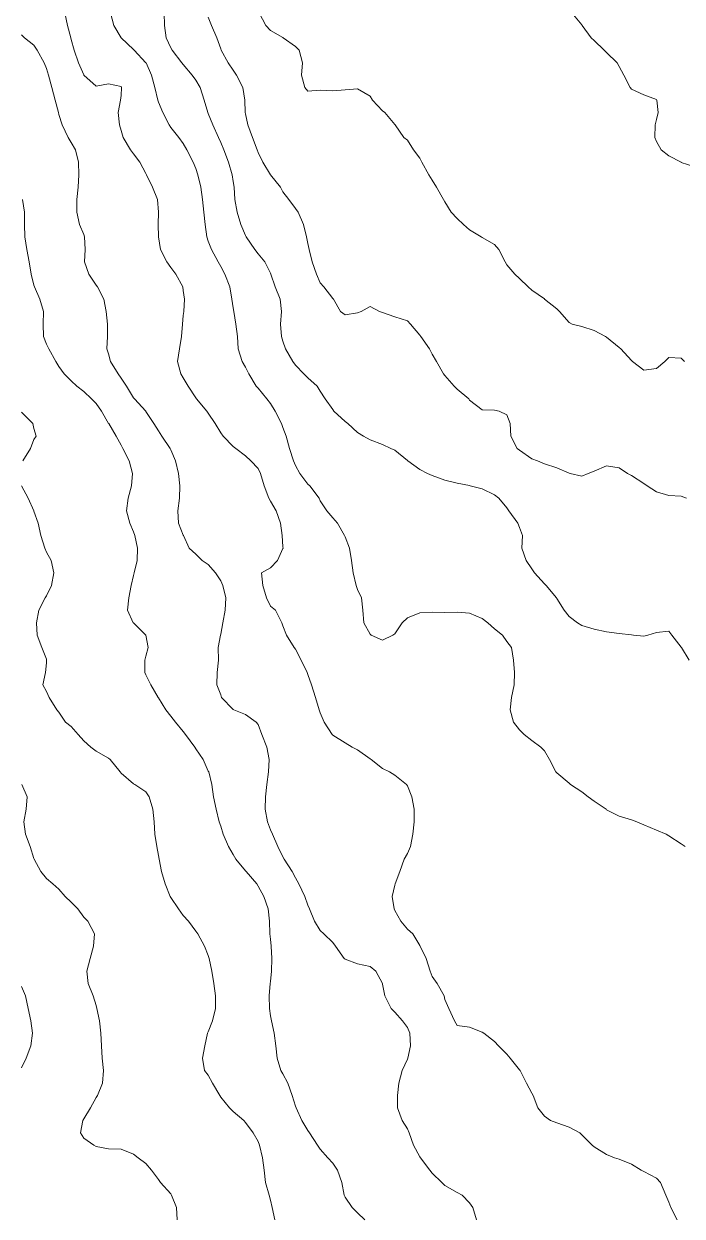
# Model space of a CAD drawing. Header units: centimetres. Extents: x 0 to 642158, y -847 to 649707.
# Drawn here: x 617035.85 to 617062.28, y 620236.4 to 620284.31 of the extents above; entities that cross this region are included whole.
import ezdxf

# ---------------------------------------------------------------- set-up
doc = ezdxf.new("R2010")
doc.units = ezdxf.units.CM
doc.header["$MEASUREMENT"] = 0
doc.layers.add('WAL_topographie 0.5', color=253, linetype='Continuous', lineweight=20)

msp = doc.modelspace()

# ---------------------------------------------------------------- linework, layer by layer
at = {"layer": 'WAL_topographie 0.5'}
for points in [[(617037.49, 620284.75), (617037.6, 620284.25), (617037.73, 620283.75), (617037.75, 620283.677), (617037.869, 620283.25), (617038.034, 620282.75), (617038.25, 620282.26), (617038.258, 620282.25), (617038.75, 620281.811), (617039.25, 620281.9), (617039.75, 620281.794), (617039.765, 620281.75), (617039.75, 620281.432), (617039.731, 620281.25), (617039.627, 620280.75), (617039.682, 620280.25), (617039.75, 620280.033), (617039.837, 620279.75), (617040.126, 620279.25), (617040.25, 620279.083), (617040.498, 620278.75), (617040.75, 620278.302), (617040.776, 620278.25), (617041.007, 620277.75), (617041.21, 620277.25), (617041.247, 620276.75), (617041.233, 620276.25), (617041.25, 620275.75), (617041.25, 620275.75), (617041.333, 620275.25), (617041.59, 620274.75), (617041.75, 620274.523), (617041.953, 620274.25), (617042.225, 620273.75), (617042.25, 620273.594), (617042.293, 620273.25), (617042.264, 620272.75), (617042.25, 620272.596), (617042.219, 620272.25), (617042.174, 620271.75), (617042.093, 620271.25), (617042.022, 620270.75), (617042.155, 620270.25), (617042.25, 620270.085), (617042.451, 620269.75), (617042.75, 620269.288), (617042.777, 620269.25), (617043.192, 620268.75), (617043.25, 620268.674), (617043.529, 620268.25), (617043.75, 620267.875), (617043.845, 620267.75), (617044.25, 620267.329), (617044.355, 620267.25), (617044.75, 620266.957), (617044.955, 620266.75), (617045.25, 620266.439), (617045.346, 620266.25), (617045.495, 620265.75), (617045.678, 620265.25), (617045.75, 620265.137), (617045.974, 620264.75), (617046.147, 620264.25), (617046.223, 620263.75), (617046.25, 620263.296), (617046.254, 620263.25), (617046.25, 620263.225), (617046.029, 620262.75), (617045.75, 620262.45), (617045.387, 620262.25), (617045.44, 620261.75), (617045.595, 620261.25), (617045.75, 620260.917), (617045.953, 620260.75), (617046.2, 620260.25), (617046.25, 620260.119), (617046.392, 620259.75), (617046.698, 620259.25), (617046.75, 620259.188), (617046.982, 620258.75), (617047.218, 620258.25), (617047.25, 620258.168), (617047.402, 620257.75), (617047.553, 620257.25), (617047.703, 620256.75), (617047.75, 620256.629), (617047.911, 620256.25), (617048.231, 620255.75), (617048.25, 620255.732), (617048.75, 620255.423), (617049.029, 620255.25), (617049.25, 620255.141), (617049.75, 620254.778), (617049.792, 620254.75), (617050.25, 620254.397), (617050.531, 620254.25), (617050.75, 620254.124), (617051.207, 620253.75), (617051.25, 620253.694), (617051.431, 620253.25), (617051.526, 620252.75), (617051.518, 620252.25), (617051.472, 620251.75), (617051.37, 620251.25), (617051.25, 620250.975), (617051.123, 620250.75), (617050.94, 620250.25), (617050.763, 620249.75), (617050.75, 620249.7), (617050.637, 620249.25), (617050.715, 620248.75), (617050.75, 620248.679), (617050.99, 620248.25), (617051.25, 620247.935), (617051.471, 620247.75), (617051.75, 620247.282), (617051.767, 620247.25), (617052.009, 620246.75), (617052.161, 620246.25), (617052.25, 620246.033), (617052.447, 620245.75), (617052.725, 620245.25), (617052.75, 620245.103), (617052.908, 620244.75), (617053.136, 620244.25), (617053.25, 620244.058), (617053.75, 620244), (617054.25, 620243.799), (617054.313, 620243.75), (617054.75, 620243.426), (617054.903, 620243.25), (617055.25, 620242.914), (617055.374, 620242.75), (617055.75, 620242.279), (617055.773, 620242.25), (617056.039, 620241.75), (617056.25, 620241.345), (617056.299, 620241.25), (617056.482, 620240.75), (617056.75, 620240.425), (617057, 620240.25), (617057.25, 620240.159), (617057.75, 620239.979), (617058.172, 620239.75), (617058.25, 620239.675), (617058.675, 620239.25), (617058.75, 620239.189), (617059.25, 620238.882), (617059.567, 620238.75), (617059.75, 620238.688), (617060.25, 620238.495), (617060.641, 620238.25), (617060.75, 620238.2), (617061.25, 620237.933), (617061.412, 620237.75), (617061.63, 620237.25), (617061.75, 620236.962), (617061.825, 620236.75), (617062.08, 620236.25)], [(617039.32, 620284.75), (617039.457, 620284.25), (617039.75, 620283.754), (617039.752, 620283.75), (617040.25, 620283.277), (617040.274, 620283.25), (617040.75, 620282.752), (617040.751, 620282.75), (617040.973, 620282.25), (617041.1, 620281.75), (617041.226, 620281.25), (617041.25, 620281.172), (617041.424, 620280.75), (617041.684, 620280.25), (617041.75, 620280.152), (617042.074, 620279.75), (617042.25, 620279.502), (617042.389, 620279.25), (617042.648, 620278.75), (617042.75, 620278.494), (617042.83, 620278.25), (617042.95, 620277.75), (617043.02, 620277.25), (617043.08, 620276.75), (617043.122, 620276.25), (617043.188, 620275.75), (617043.25, 620275.586), (617043.387, 620275.25), (617043.65, 620274.75), (617043.75, 620274.563), (617043.917, 620274.25), (617044.114, 620273.75), (617044.203, 620273.25), (617044.25, 620272.903), (617044.276, 620272.75), (617044.363, 620272.25), (617044.425, 620271.75), (617044.451, 620271.25), (617044.614, 620270.75), (617044.75, 620270.516), (617044.876, 620270.25), (617045.17, 620269.75), (617045.25, 620269.669), (617045.604, 620269.25), (617045.75, 620269.056), (617045.94, 620268.75), (617046.192, 620268.25), (617046.25, 620268.087), (617046.376, 620267.75), (617046.52, 620267.25), (617046.68, 620266.75), (617046.75, 620266.566), (617046.934, 620266.25), (617047.25, 620265.817), (617047.327, 620265.75), (617047.7, 620265.25), (617047.75, 620265.142), (617048.017, 620264.75), (617048.25, 620264.469), (617048.438, 620264.25), (617048.727, 620263.75), (617048.75, 620263.693), (617048.928, 620263.25), (617049.009, 620262.75), (617049.067, 620262.25), (617049.197, 620261.75), (617049.25, 620261.58), (617049.404, 620261.25), (617049.46, 620260.75), (617049.494, 620260.25), (617049.75, 620259.782), (617049.798, 620259.75), (617050.25, 620259.544), (617050.662, 620259.75), (617050.75, 620259.807), (617051.037, 620260.25), (617051.25, 620260.449), (617051.75, 620260.644), (617052.25, 620260.671), (617052.75, 620260.663), (617053.25, 620260.675), (617053.75, 620260.629), (617054.25, 620260.421), (617054.475, 620260.25), (617054.75, 620259.996), (617055.07, 620259.75), (617055.25, 620259.492), (617055.43, 620259.25), (617055.51, 620258.75), (617055.552, 620258.25), (617055.533, 620257.75), (617055.434, 620257.25), (617055.383, 620256.75), (617055.514, 620256.25), (617055.75, 620255.95), (617055.946, 620255.75), (617056.25, 620255.514), (617056.608, 620255.25), (617056.75, 620255.103), (617056.957, 620254.75), (617057.218, 620254.25), (617057.25, 620254.215), (617057.75, 620253.795), (617057.806, 620253.75), (617058.25, 620253.455), (617058.516, 620253.25), (617058.75, 620253.081), (617059.228, 620252.75), (617059.25, 620252.735), (617059.75, 620252.479), (617060.25, 620252.328), (617060.47, 620252.25), (617060.75, 620252.133), (617061.25, 620251.91), (617061.641, 620251.75), (617061.75, 620251.685), (617062.25, 620251.358), (617062.4, 620251.25)], [(617041.48, 620284.75), (617041.488, 620284.25), (617041.567, 620283.75), (617041.75, 620283.353), (617041.802, 620283.25), (617042.184, 620282.75), (617042.25, 620282.679), (617042.609, 620282.25), (617042.75, 620282.045), (617042.924, 620281.75), (617043.081, 620281.25), (617043.233, 620280.75), (617043.25, 620280.711), (617043.437, 620280.25), (617043.658, 620279.75), (617043.75, 620279.549), (617043.883, 620279.25), (617044.063, 620278.75), (617044.206, 620278.25), (617044.25, 620277.972), (617044.291, 620277.75), (617044.32, 620277.25), (617044.408, 620276.75), (617044.553, 620276.25), (617044.75, 620275.808), (617044.777, 620275.75), (617045.122, 620275.25), (617045.25, 620275.07), (617045.53, 620274.75), (617045.75, 620274.295), (617045.768, 620274.25), (617045.942, 620273.75), (617046.135, 620273.25), (617046.195, 620272.75), (617046.15, 620272.25), (617046.187, 620271.75), (617046.25, 620271.56), (617046.354, 620271.25), (617046.642, 620270.75), (617046.75, 620270.603), (617047.086, 620270.25), (617047.25, 620270.085), (617047.622, 620269.75), (617047.75, 620269.55), (617047.952, 620269.25), (617048.25, 620268.812), (617048.301, 620268.75), (617048.75, 620268.334), (617048.855, 620268.25), (617049.25, 620267.896), (617049.483, 620267.75), (617049.75, 620267.602), (617050.25, 620267.415), (617050.58, 620267.25), (617050.75, 620267.18), (617051.25, 620266.762), (617051.262, 620266.75), (617051.75, 620266.401), (617052.051, 620266.25), (617052.25, 620266.16), (617052.75, 620265.975), (617053.25, 620265.851), (617053.75, 620265.756), (617053.775, 620265.75), (617054.25, 620265.622), (617054.75, 620265.393), (617054.921, 620265.25), (617055.25, 620264.866), (617055.326, 620264.75), (617055.681, 620264.25), (617055.75, 620264.068), (617055.874, 620263.75), (617055.845, 620263.25), (617056.014, 620262.75), (617056.25, 620262.412), (617056.35, 620262.25), (617056.75, 620261.81), (617056.819, 620261.75), (617057.233, 620261.25), (617057.25, 620261.224), (617057.547, 620260.75), (617057.75, 620260.5), (617058.083, 620260.25), (617058.25, 620260.135), (617058.75, 620259.992), (617059.25, 620259.879), (617059.75, 620259.81), (617060.25, 620259.755), (617060.333, 620259.75), (617060.75, 620259.705), (617060.906, 620259.75), (617061.25, 620259.854), (617061.75, 620259.903), (617061.865, 620259.75), (617062.25, 620259.263), (617062.257, 620259.25), (617062.573, 620258.75)], [(617045.295, 620284.75), (617045.566, 620284.25), (617045.75, 620284.048), (617046.25, 620283.758), (617046.265, 620283.75), (617046.75, 620283.4), (617046.907, 620283.25), (617047.043, 620282.75), (617047, 620282.25), (617047.125, 620281.75), (617047.25, 620281.606), (617047.75, 620281.644), (617048.25, 620281.623), (617048.75, 620281.667), (617049.25, 620281.696), (617049.75, 620281.4), (617049.85, 620281.25), (617050.25, 620280.821), (617050.35, 620280.75), (617050.75, 620280.27), (617050.763, 620280.25), (617051.105, 620279.75), (617051.25, 620279.64), (617051.492, 620279.25), (617051.75, 620278.91), (617051.833, 620278.75), (617052.113, 620278.25), (617052.25, 620278.034), (617052.417, 620277.75), (617052.699, 620277.25), (617052.75, 620277.162), (617053.013, 620276.75), (617053.25, 620276.493), (617053.504, 620276.25), (617053.75, 620276.042), (617054.212, 620275.75), (617054.25, 620275.728), (617054.75, 620275.451), (617054.922, 620275.25), (617055.18, 620274.75), (617055.25, 620274.634), (617055.571, 620274.25), (617055.75, 620274.083), (617056.098, 620273.75), (617056.25, 620273.61), (617056.75, 620273.257), (617056.761, 620273.25), (617057.25, 620272.866), (617057.364, 620272.75), (617057.75, 620272.31), (617057.861, 620272.25), (617058.25, 620272.152), (617058.75, 620271.997), (617059.204, 620271.75), (617059.25, 620271.723), (617059.75, 620271.311), (617059.819, 620271.25), (617060.25, 620270.782), (617060.295, 620270.75), (617060.75, 620270.401), (617061.25, 620270.464), (617061.593, 620270.75), (617061.75, 620270.907), (617062.25, 620270.872), (617062.381, 620270.75)], [(617057.848, 620284.75), (617058.25, 620284.268), (617058.263, 620284.25), (617058.633, 620283.75), (617058.75, 620283.647), (617059.159, 620283.25), (617059.25, 620283.166), (617059.67, 620282.75), (617059.75, 620282.593), (617059.943, 620282.25), (617060.197, 620281.75), (617060.25, 620281.687), (617060.75, 620281.463), (617061.25, 620281.266), (617061.265, 620281.25), (617061.326, 620280.75), (617061.25, 620280.472), (617061.206, 620280.25), (617061.184, 620279.75), (617061.25, 620279.583), (617061.442, 620279.25), (617061.75, 620279.003), (617062.239, 620278.75), (617062.25, 620278.746), (617062.75, 620278.577)], [(617043.25, 620284.587), (617043.388, 620284.25), (617043.595, 620283.75), (617043.75, 620283.308), (617043.774, 620283.25), (617044.046, 620282.75), (617044.25, 620282.453), (617044.384, 620282.25), (617044.64, 620281.75), (617044.721, 620281.25), (617044.738, 620280.75), (617044.75, 620280.695), (617044.839, 620280.25), (617045.024, 620279.75), (617045.215, 620279.25), (617045.25, 620279.142), (617045.438, 620278.75), (617045.75, 620278.25), (617045.75, 620278.25), (617046.156, 620277.75), (617046.25, 620277.565), (617046.486, 620277.25), (617046.75, 620276.896), (617046.867, 620276.75), (617047.072, 620276.25), (617047.191, 620275.75), (617047.25, 620275.481), (617047.306, 620275.25), (617047.43, 620274.75), (617047.594, 620274.25), (617047.75, 620273.901), (617047.896, 620273.75), (617048.25, 620273.271), (617048.278, 620273.25), (617048.565, 620272.75), (617048.75, 620272.621), (617049.25, 620272.701), (617049.387, 620272.75), (617049.75, 620272.96), (617050.131, 620272.75), (617050.25, 620272.719), (617050.75, 620272.542), (617051.25, 620272.376), (617051.379, 620272.25), (617051.75, 620271.806), (617051.786, 620271.75), (617052.137, 620271.25), (617052.25, 620271.042), (617052.423, 620270.75), (617052.701, 620270.25), (617052.75, 620270.185), (617053.131, 620269.75), (617053.25, 620269.636), (617053.711, 620269.25), (617053.75, 620269.195), (617054.25, 620268.807), (617054.75, 620268.784), (617054.938, 620268.75), (617055.25, 620268.599), (617055.374, 620268.25), (617055.404, 620267.75), (617055.665, 620267.25), (617055.75, 620267.177), (617056.25, 620266.832), (617056.47, 620266.75), (617056.75, 620266.638), (617057.25, 620266.473), (617057.75, 620266.256), (617057.781, 620266.25), (617058.25, 620266.138), (617058.509, 620266.25), (617058.75, 620266.343), (617059.25, 620266.547), (617059.75, 620266.47), (617060.093, 620266.25), (617060.25, 620266.158), (617060.75, 620265.836), (617060.881, 620265.75), (617061.25, 620265.506), (617061.75, 620265.366), (617062.25, 620265.33), (617062.459, 620265.25)], [(617035.75, 620283.875), (617035.865, 620283.75), (617036.25, 620283.452), (617036.386, 620283.25), (617036.661, 620282.75), (617036.75, 620282.518), (617036.83, 620282.25), (617036.966, 620281.75), (617037.107, 620281.25), (617037.231, 620280.75), (617037.25, 620280.668), (617037.378, 620280.25), (617037.629, 620279.75), (617037.75, 620279.546), (617037.913, 620279.25), (617038.035, 620278.75), (617038.054, 620278.25), (617038.022, 620277.75), (617037.979, 620277.25), (617037.974, 620276.75), (617038.076, 620276.25), (617038.25, 620275.845), (617038.282, 620275.75), (617038.306, 620275.25), (617038.277, 620274.75), (617038.456, 620274.25), (617038.75, 620273.818), (617038.802, 620273.75), (617039.063, 620273.25), (617039.152, 620272.75), (617039.202, 620272.25), (617039.21, 620271.75), (617039.177, 620271.25), (617039.25, 620271.054), (617039.33, 620270.75), (617039.639, 620270.25), (617039.75, 620270.075), (617039.963, 620269.75), (617040.25, 620269.289), (617040.288, 620269.25), (617040.741, 620268.75), (617040.75, 620268.737), (617041.064, 620268.25), (617041.25, 620267.959), (617041.383, 620267.75), (617041.728, 620267.25), (617041.75, 620267.198), (617041.938, 620266.75), (617042.056, 620266.25), (617042.115, 620265.75), (617042.094, 620265.25), (617042.026, 620264.75), (617042.054, 620264.25), (617042.25, 620263.771), (617042.258, 620263.75), (617042.49, 620263.25), (617042.75, 620263.001), (617043.01, 620262.75), (617043.25, 620262.592), (617043.538, 620262.25), (617043.75, 620261.925), (617043.841, 620261.75), (617043.963, 620261.25), (617043.927, 620260.75), (617043.833, 620260.25), (617043.75, 620259.792), (617043.738, 620259.75), (617043.649, 620259.25), (617043.658, 620258.75), (617043.613, 620258.25), (617043.59, 620257.75), (617043.75, 620257.344), (617043.789, 620257.25), (617044.25, 620256.762), (617044.28, 620256.75), (617044.75, 620256.557), (617045.181, 620256.25), (617045.25, 620256.156), (617045.405, 620255.75), (617045.599, 620255.25), (617045.694, 620254.75), (617045.673, 620254.25), (617045.606, 620253.75), (617045.554, 620253.25), (617045.538, 620252.75), (617045.627, 620252.25), (617045.75, 620251.928), (617045.833, 620251.75), (617046.049, 620251.25), (617046.25, 620250.843), (617046.303, 620250.75), (617046.615, 620250.25), (617046.75, 620250.002), (617046.893, 620249.75), (617047.13, 620249.25), (617047.25, 620248.898), (617047.323, 620248.75), (617047.522, 620248.25), (617047.75, 620247.879), (617047.893, 620247.75), (617048.25, 620247.393), (617048.366, 620247.25), (617048.716, 620246.75), (617048.75, 620246.727), (617049.25, 620246.538), (617049.75, 620246.439), (617049.979, 620246.25), (617050.243, 620245.75), (617050.25, 620245.727), (617050.344, 620245.25), (617050.597, 620244.75), (617050.75, 620244.599), (617051.057, 620244.25), (617051.25, 620243.985), (617051.348, 620243.75), (617051.377, 620243.25), (617051.263, 620242.75), (617051.25, 620242.708), (617051.04, 620242.25), (617050.906, 620241.75), (617050.847, 620241.25), (617050.856, 620240.75), (617051.046, 620240.25), (617051.25, 620239.914), (617051.319, 620239.75), (617051.497, 620239.25), (617051.75, 620238.79), (617051.774, 620238.75), (617052.146, 620238.25), (617052.25, 620238.124), (617052.631, 620237.75), (617052.75, 620237.639), (617053.25, 620237.358), (617053.447, 620237.25), (617053.75, 620236.934), (617053.874, 620236.75), (617054.023, 620236.25)], [(617035.797, 620277.25), (617035.877, 620276.75), (617035.868, 620276.25), (617035.89, 620275.75), (617035.96, 620275.25), (617036.053, 620274.75), (617036.142, 620274.25), (617036.25, 620273.811), (617036.271, 620273.75), (617036.492, 620273.25), (617036.635, 620272.75), (617036.626, 620272.25), (617036.632, 620271.75), (617036.75, 620271.445), (617036.845, 620271.25), (617037.129, 620270.75), (617037.25, 620270.542), (617037.469, 620270.25), (617037.75, 620269.972), (617037.974, 620269.75), (617038.25, 620269.534), (617038.561, 620269.25), (617038.75, 620269.054), (617038.962, 620268.75), (617039.25, 620268.26), (617039.256, 620268.25), (617039.546, 620267.75), (617039.75, 620267.38), (617039.823, 620267.25), (617040.079, 620266.75), (617040.206, 620266.25), (617040.166, 620265.75), (617040.038, 620265.25), (617039.963, 620264.75), (617040.1, 620264.25), (617040.25, 620263.894), (617040.3, 620263.75), (617040.413, 620263.25), (617040.399, 620262.75), (617040.275, 620262.25), (617040.25, 620262.147), (617040.15, 620261.75), (617040.063, 620261.25), (617040.006, 620260.75), (617040.231, 620260.25), (617040.25, 620260.24), (617040.75, 620259.75), (617040.75, 620259.75), (617040.84, 620259.25), (617040.75, 620258.898), (617040.709, 620258.75), (617040.704, 620258.25), (617040.75, 620258.158), (617040.951, 620257.75), (617041.236, 620257.25), (617041.25, 620257.226), (617041.547, 620256.75), (617041.75, 620256.49), (617041.935, 620256.25), (617042.25, 620255.877), (617042.341, 620255.75), (617042.706, 620255.25), (617042.75, 620255.182), (617043.044, 620254.75), (617043.25, 620254.289), (617043.268, 620254.25), (617043.395, 620253.75), (617043.468, 620253.25), (617043.574, 620252.75), (617043.692, 620252.25), (617043.75, 620252.078), (617043.844, 620251.75), (617044.064, 620251.25), (617044.25, 620250.93), (617044.359, 620250.75), (617044.75, 620250.282), (617044.778, 620250.25), (617045.201, 620249.75), (617045.25, 620249.668), (617045.486, 620249.25), (617045.664, 620248.75), (617045.712, 620248.25), (617045.73, 620247.75), (617045.75, 620247.53), (617045.777, 620247.25), (617045.809, 620246.75), (617045.793, 620246.25), (617045.75, 620245.827), (617045.742, 620245.75), (617045.701, 620245.25), (617045.706, 620244.75), (617045.75, 620244.45), (617045.787, 620244.25), (617045.894, 620243.75), (617045.963, 620243.25), (617046.013, 620242.75), (617046.17, 620242.25), (617046.25, 620242.122), (617046.448, 620241.75), (617046.618, 620241.25), (617046.75, 620240.828), (617046.776, 620240.75), (617047.011, 620240.25), (617047.25, 620239.845), (617047.315, 620239.75), (617047.643, 620239.25), (617047.75, 620239.092), (617048.057, 620238.75), (617048.25, 620238.531), (617048.447, 620238.25), (617048.622, 620237.75), (617048.705, 620237.25), (617048.75, 620237.17), (617049.029, 620236.75), (617049.25, 620236.539), (617049.539, 620236.25)], [(617035.75, 620268.709), (617036.203, 620268.25), (617036.25, 620268.05), (617036.344, 620267.75), (617036.25, 620267.607), (617036.115, 620267.25), (617035.798, 620266.75)], [(617035.754, 620265.75), (617036.014, 620265.25), (617036.243, 620264.75), (617036.25, 620264.731), (617036.426, 620264.25), (617036.524, 620263.75), (617036.686, 620263.25), (617036.75, 620263.078), (617036.946, 620262.75), (617037.054, 620262.25), (617036.961, 620261.75), (617036.75, 620261.323), (617036.7, 620261.25), (617036.44, 620260.75), (617036.353, 620260.25), (617036.375, 620259.75), (617036.564, 620259.25), (617036.75, 620258.786), (617036.758, 620258.75), (617036.75, 620258.639), (617036.712, 620258.25), (617036.601, 620257.75), (617036.75, 620257.48), (617036.863, 620257.25), (617037.17, 620256.75), (617037.25, 620256.657), (617037.524, 620256.25), (617037.75, 620256.073), (617038.029, 620255.75), (617038.25, 620255.504), (617038.53, 620255.25), (617038.75, 620255.084), (617039.25, 620254.806), (617039.318, 620254.75), (617039.719, 620254.25), (617039.75, 620254.208), (617040.25, 620253.771), (617040.3, 620253.75), (617040.75, 620253.454), (617040.88, 620253.25), (617041.031, 620252.75), (617041.076, 620252.25), (617041.109, 620251.75), (617041.181, 620251.25), (617041.25, 620250.897), (617041.278, 620250.75), (617041.374, 620250.25), (617041.514, 620249.75), (617041.728, 620249.25), (617041.75, 620249.206), (617042.053, 620248.75), (617042.25, 620248.484), (617042.457, 620248.25), (617042.75, 620247.852), (617042.829, 620247.75), (617043.107, 620247.25), (617043.25, 620246.875), (617043.293, 620246.75), (617043.397, 620246.25), (617043.472, 620245.75), (617043.537, 620245.25), (617043.545, 620244.75), (617043.422, 620244.25), (617043.25, 620243.804), (617043.227, 620243.75), (617043.109, 620243.25), (617043.014, 620242.75), (617043.1, 620242.25), (617043.25, 620242.062), (617043.427, 620241.75), (617043.718, 620241.25), (617043.75, 620241.186), (617044.101, 620240.75), (617044.25, 620240.613), (617044.676, 620240.25), (617044.75, 620240.169), (617045.054, 620239.75), (617045.25, 620239.399), (617045.306, 620239.25), (617045.425, 620238.75), (617045.498, 620238.25), (617045.555, 620237.75), (617045.691, 620237.25), (617045.75, 620237.044), (617045.812, 620236.75), (617045.925, 620236.25)], [(617035.763, 620253.75), (617035.973, 620253.25), (617035.938, 620252.75), (617035.838, 620252.25), (617035.907, 620251.75), (617036.101, 620251.25), (617036.25, 620250.772), (617036.258, 620250.75), (617036.526, 620250.25), (617036.75, 620249.968), (617037.003, 620249.75), (617037.25, 620249.541), (617037.498, 620249.25), (617037.75, 620249.013), (617038.009, 620248.75), (617038.25, 620248.422), (617038.42, 620248.25), (617038.677, 620247.75), (617038.643, 620247.25), (617038.509, 620246.75), (617038.379, 620246.25), (617038.431, 620245.75), (617038.635, 620245.25), (617038.75, 620244.861), (617038.782, 620244.75), (617038.884, 620244.25), (617038.936, 620243.75), (617038.959, 620243.25), (617038.992, 620242.75), (617039.044, 620242.25), (617039.008, 620241.75), (617038.799, 620241.25), (617038.75, 620241.176), (617038.515, 620240.75), (617038.25, 620240.313), (617038.219, 620240.25), (617038.122, 620239.75), (617038.25, 620239.537), (617038.658, 620239.25), (617038.75, 620239.206), (617039.25, 620239.101), (617039.75, 620239.091), (617040.25, 620238.896), (617040.432, 620238.75), (617040.75, 620238.513), (617040.971, 620238.25), (617041.25, 620237.875), (617041.334, 620237.75), (617041.75, 620237.293), (617041.781, 620237.25), (617041.98, 620236.75), (617042.002, 620236.25)], [(617035.75, 620245.633), (617035.906, 620245.25), (617036.02, 620244.75), (617036.124, 620244.25), (617036.194, 620243.75), (617036.126, 620243.25), (617035.939, 620242.75), (617035.75, 620242.363)]]:
    msp.add_lwpolyline(points, dxfattribs=at)

doc.saveas('drawing.dxf')
